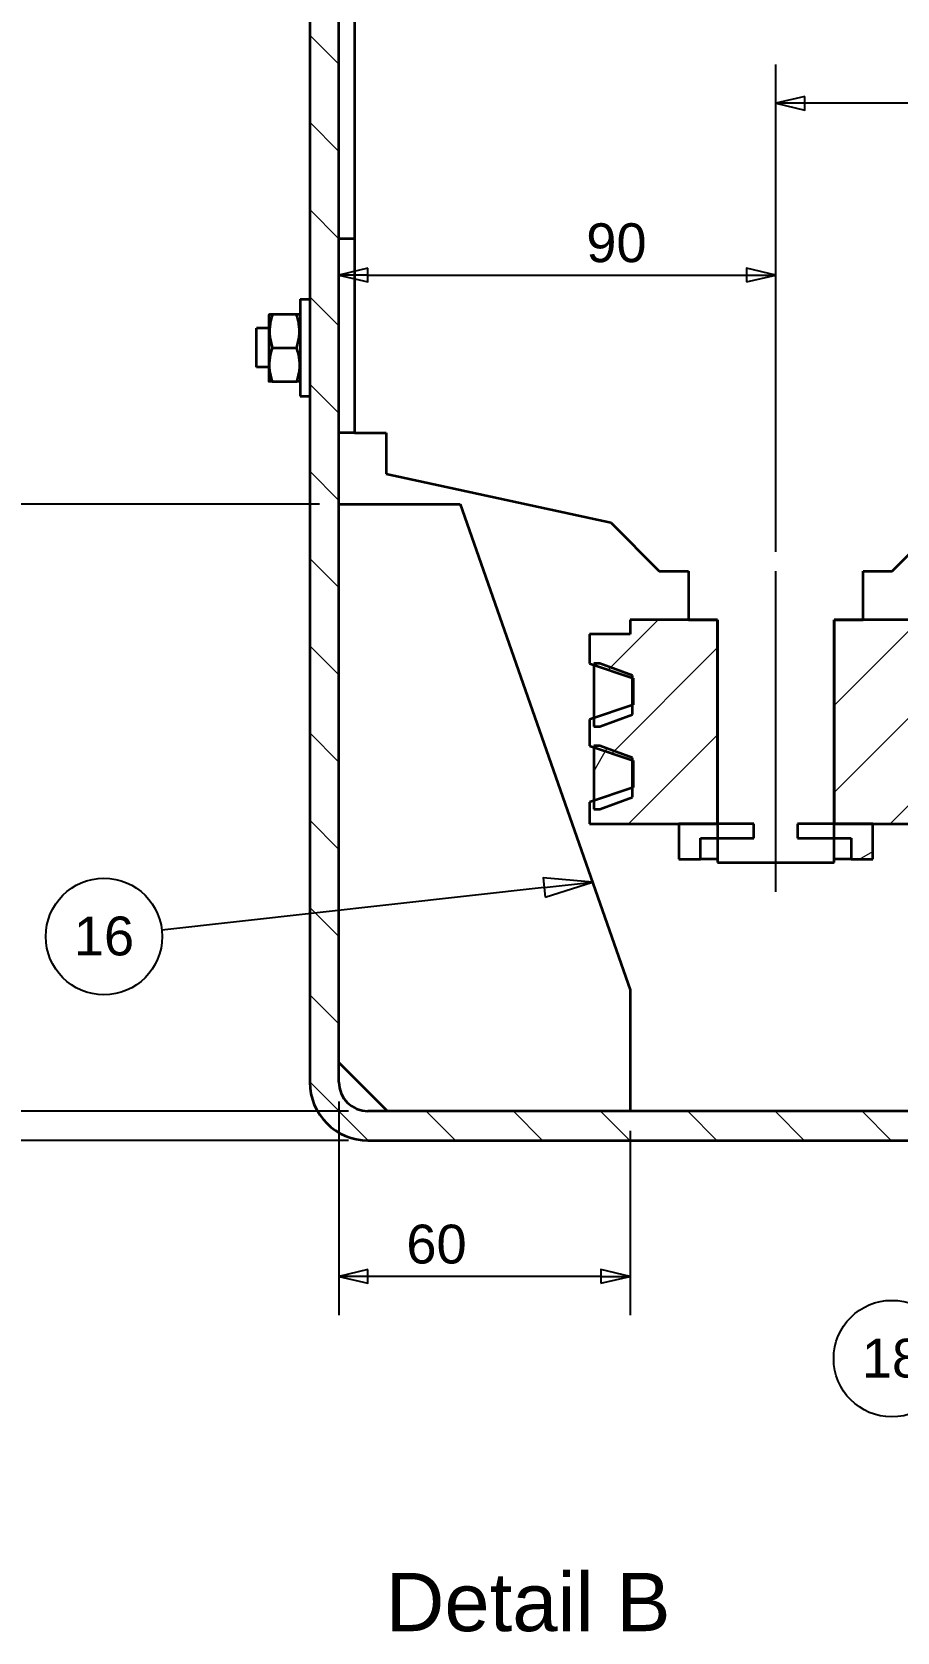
# Paper-space layout 'Brush Roller Sub Assy' of a CAD drawing. Header units: millimetres. Extents: x -9 to 421, y -10 to 297.
# Drawn here: x 134.9 to 179.4, y 158.9 to 241.3 of the extents above; entities that cross this region are included whole.
import ezdxf

# ---------------------------------------------------------------- set-up
doc = ezdxf.new("R2010")
doc.units = ezdxf.units.MM
doc.linetypes.add('ACAD_ISO08W100', pattern=[36, 24, -3, 6, -3])
for name, color, linetype, lineweight in [('Centerline', 7, 'ACAD_ISO08W100', 25), ('Dimensions', 5, 'Continuous', 25), ('Hatch', 7, 'Continuous', 25), ('Leader Lines', 5, 'Continuous', 25), ('Visible Edges', 7, 'Continuous', 50)]:
    doc.layers.add(name, color=color, linetype=linetype, lineweight=lineweight)
doc.styles.add('Text Style29', font='ARIAL.TTF')
doc.styles.add('Text Style31', font='ARIAL.TTF')
doc.styles.add('Text Style5', font='ARIAL.TTF')
pattern_1 = [(225, (-4.1455, -5.1767), (2.245064, -2.245064), [])]

# ---------------------------------------------------------------- blocks, each defined once
blk = doc.blocks.new('2dTransSymbol4')
at = {"color": 179}
for points in [[(130.288, 277.688), (129.938, 279.188), (129.588, 277.688), (130.288, 277.688)], [(129.588, 190.888), (129.938, 189.388), (130.288, 190.888), (129.588, 190.888)]]:
    blk.add_solid(points, dxfattribs=at)
at = {"layer": 'Dimensions', "color": 179, "linetype": 'Continuous', "lineweight": 25, "true_color": 0x262659}
for p, q in [((158.938, 279.188), (127.938, 279.188)), ((129.938, 279.188), (129.588, 277.688)), ((129.938, 277.688), (129.938, 279.188)), ((130.288, 277.688), (129.938, 279.188)), ((129.588, 277.688), (130.288, 277.688)), ((129.938, 190.888), (129.938, 277.688)), ((129.588, 190.888), (129.938, 189.388)), ((130.288, 190.888), (129.588, 190.888)), ((129.938, 190.888), (129.938, 189.388)), ((129.938, 189.388), (130.288, 190.888)), ((155.345, 189.388), (127.938, 189.388))]:
    blk.add_line(p, q, dxfattribs=at)
for points in [[(130.288, 277.688), (129.938, 279.188), (129.588, 277.688), (130.288, 277.688)], [(129.588, 190.888), (129.938, 189.388), (130.288, 190.888), (129.588, 190.888)]]:
    blk.add_lwpolyline(points, dxfattribs=at)
at = {"layer": 'Dimensions', "linetype": 'Continuous', "lineweight": 25, "insert": (129.304, 243.498), "char_height": 2, "attachment_point": 7, "rotation": 90, "style": 'Text Style5'}
blk.add_mtext('359.2', dxfattribs=at)
blk = doc.blocks.new('2dTransSymbol5')
at = {"color": 179}
for points in [[(156.345, 182.738), (154.845, 182.388), (156.345, 182.038), (156.345, 182.738)], [(168.345, 182.038), (169.845, 182.388), (168.345, 182.738), (168.345, 182.038)]]:
    blk.add_solid(points, dxfattribs=at)
at = {"layer": 'Dimensions', "color": 179, "linetype": 'Continuous', "lineweight": 25, "true_color": 0x262659}
for p, q in [((154.845, 191.388), (154.845, 180.388)), ((169.845, 189.888), (169.845, 180.388)), ((156.345, 182.738), (154.845, 182.388)), ((156.345, 182.388), (154.845, 182.388)), ((154.845, 182.388), (156.345, 182.038)), ((156.345, 182.038), (156.345, 182.738)), ((168.345, 182.388), (156.345, 182.388)), ((169.845, 182.388), (168.345, 182.738)), ((168.345, 182.738), (168.345, 182.038)), ((168.345, 182.388), (169.845, 182.388)), ((168.345, 182.038), (169.845, 182.388))]:
    blk.add_line(p, q, dxfattribs=at)
for points in [[(156.345, 182.738), (154.845, 182.388), (156.345, 182.038), (156.345, 182.738)], [(168.345, 182.038), (169.845, 182.388), (168.345, 182.738), (168.345, 182.038)]]:
    blk.add_lwpolyline(points, dxfattribs=at)
at = {"layer": 'Dimensions', "color": 18, "linetype": 'Continuous', "lineweight": 25, "true_color": 0x000000, "insert": (158.321, 183.022), "char_height": 2, "attachment_point": 7, "style": 'Text Style5'}
blk.add_mtext('60', dxfattribs=at)
blk = doc.blocks.new('2dTransSymbol6')
at = {"color": 179}
for points in [[(138.228, 220.638), (137.878, 222.138), (137.528, 220.638), (138.228, 220.638)], [(137.528, 192.388), (137.878, 190.888), (138.228, 192.388), (137.528, 192.388)]]:
    blk.add_solid(points, dxfattribs=at)
at = {"layer": 'Dimensions', "color": 179, "linetype": 'Continuous', "lineweight": 25, "true_color": 0x262659}
for p, q in [((153.845, 222.138), (135.878, 222.138)), ((137.878, 222.138), (137.528, 220.638)), ((137.878, 220.638), (137.878, 222.138)), ((138.228, 220.638), (137.878, 222.138)), ((137.528, 220.638), (138.228, 220.638)), ((137.878, 192.388), (137.878, 220.638)), ((137.528, 192.388), (137.878, 190.888)), ((138.228, 192.388), (137.528, 192.388)), ((137.878, 192.388), (137.878, 190.888)), ((137.878, 190.888), (138.228, 192.388)), ((155.345, 190.888), (135.878, 190.888))]:
    blk.add_line(p, q, dxfattribs=at)
for points in [[(138.228, 220.638), (137.878, 222.138), (137.528, 220.638), (138.228, 220.638)], [(137.528, 192.388), (137.878, 190.888), (138.228, 192.388), (137.528, 192.388)]]:
    blk.add_lwpolyline(points, dxfattribs=at)
at = {"layer": 'Dimensions', "linetype": 'Continuous', "lineweight": 25, "insert": (137.244, 205.441), "char_height": 2, "attachment_point": 7, "rotation": 90, "style": 'Text Style5'}
blk.add_mtext('125', dxfattribs=at)
blk = doc.blocks.new('2dCenterLine1')
at = {"layer": 'Centerline', "lineweight": 25}
blk.add_line((177.345, 202.188), (177.345, 218.688), dxfattribs=at)
blk = doc.blocks.new('2dTransSymbol7')
at = {"color": 179}
for points in [[(156.345, 234.281), (154.845, 233.931), (156.345, 233.581), (156.345, 234.281)], [(175.845, 233.581), (177.345, 233.931), (175.845, 234.281), (175.845, 233.581)]]:
    blk.add_solid(points, dxfattribs=at)
at = {"layer": 'Dimensions', "color": 179, "linetype": 'Continuous', "lineweight": 25, "true_color": 0x262659}
for p, q in [((177.345, 219.688), (177.345, 235.931)), ((156.345, 234.281), (154.845, 233.931)), ((156.345, 233.931), (154.845, 233.931)), ((154.845, 233.931), (156.345, 233.581)), ((156.345, 233.581), (156.345, 234.281)), ((156.345, 233.931), (175.845, 233.931)), ((177.345, 233.931), (175.845, 234.281)), ((175.845, 234.281), (175.845, 233.581)), ((175.845, 233.931), (177.345, 233.931)), ((175.845, 233.581), (177.345, 233.931))]:
    blk.add_line(p, q, dxfattribs=at)
for points in [[(156.345, 234.281), (154.845, 233.931), (156.345, 233.581), (156.345, 234.281)], [(175.845, 233.581), (177.345, 233.931), (175.845, 234.281), (175.845, 233.581)]]:
    blk.add_lwpolyline(points, dxfattribs=at)
at = {"layer": 'Dimensions', "linetype": 'Continuous', "lineweight": 25, "insert": (167.586, 234.564), "char_height": 2, "attachment_point": 7, "style": 'Text Style5'}
blk.add_mtext('90', dxfattribs=at)
blk = doc.blocks.new('2dTransSymbol8')
at = {"color": 179}
for points in [[(178.845, 243.118), (177.345, 242.768), (178.845, 242.418), (178.845, 243.118)], [(213.346, 242.418), (214.846, 242.768), (213.346, 243.118), (213.346, 242.418)]]:
    blk.add_solid(points, dxfattribs=at)
at = {"layer": 'Dimensions', "color": 179, "linetype": 'Continuous', "lineweight": 25, "true_color": 0x262659}
for p, q in [((177.345, 219.688), (177.345, 244.768)), ((214.846, 221.178), (214.846, 244.768)), ((178.845, 243.118), (177.345, 242.768)), ((178.845, 242.418), (178.845, 243.118)), ((214.846, 242.768), (213.346, 243.118)), ((213.346, 243.118), (213.346, 242.418)), ((178.845, 242.768), (177.345, 242.768)), ((177.345, 242.768), (178.845, 242.418)), ((213.346, 242.768), (178.845, 242.768)), ((213.346, 242.768), (214.846, 242.768)), ((213.346, 242.418), (214.846, 242.768)), ((214.846, 218.013), (214.846, 218.191))]:
    blk.add_line(p, q, dxfattribs=at)
for points in [[(178.845, 243.118), (177.345, 242.768), (178.845, 242.418), (178.845, 243.118)], [(213.346, 242.418), (214.846, 242.768), (213.346, 243.118), (213.346, 242.418)]]:
    blk.add_lwpolyline(points, dxfattribs=at)
at = {"layer": 'Dimensions', "color": 18, "linetype": 'Continuous', "lineweight": 25, "true_color": 0x000000, "insert": (199.978, 243.401), "char_height": 2, "attachment_point": 7, "style": 'Text Style5'}
blk.add_mtext('150', dxfattribs=at)
blk = doc.blocks.new('2dTransSymbol15')
at = {"color": 179}
blk.add_solid([(165.476, 201.907), (167.906, 202.68), (165.366, 202.901), (165.476, 201.907)], dxfattribs=at)
at = {"layer": 'Leader Lines', "color": 179, "linetype": 'Continuous', "lineweight": 25, "true_color": 0x262659}
for p, q in [((167.906, 202.68), (165.366, 202.901)), ((165.366, 202.901), (165.476, 201.907)), ((165.421, 202.404), (167.906, 202.68)), ((165.476, 201.907), (167.906, 202.68)), ((165.421, 202.404), (145.721, 200.215))]:
    blk.add_line(p, q, dxfattribs=at)
blk.add_lwpolyline([(165.476, 201.907), (167.906, 202.68), (165.366, 202.901), (165.476, 201.907)], dxfattribs=at)
blk.add_circle((142.75, 199.885), 3, dxfattribs=at)
at = {"layer": 'Leader Lines', "color": 18, "linetype": 'Continuous', "lineweight": 25, "true_color": 0x000000, "insert": (141.197, 198.881), "char_height": 2, "attachment_point": 7, "style": 'Text Style29'}
blk.add_mtext('16', dxfattribs=at)
blk = doc.blocks.new('2dTransSymbol22')
at = {"color": 179}
blk.add_solid([(200.782, 193.576), (202.28, 195.638), (200.104, 194.311), (200.782, 193.576)], dxfattribs=at)
at = {"layer": 'Leader Lines', "color": 179, "linetype": 'Continuous', "lineweight": 25, "true_color": 0x262659}
for p, q in [((202.28, 195.638), (200.104, 194.311)), ((200.443, 193.943), (202.28, 195.638)), ((200.782, 193.576), (202.28, 195.638)), ((200.443, 193.943), (195.961, 189.809)), ((200.104, 194.311), (200.782, 193.576)), ((195.614, 189.488), (185.527, 180.183))]:
    blk.add_line(p, q, dxfattribs=at)
blk.add_lwpolyline([(200.782, 193.576), (202.28, 195.638), (200.104, 194.311), (200.782, 193.576)], dxfattribs=at)
blk.add_circle((183.328, 178.155), 3, dxfattribs=at)
at = {"layer": 'Leader Lines', "color": 18, "linetype": 'Continuous', "lineweight": 25, "true_color": 0x000000, "insert": (181.775, 177.151), "char_height": 2, "attachment_point": 7, "style": 'Text Style29'}
blk.add_mtext('18', dxfattribs=at)

psp = doc.layouts.new('Brush Roller Sub Assy')

# ---------------------------------------------------------------- hatches: boundary and pattern name
at = {"layer": 'Hatch', "linetype": 'Continuous', "lineweight": 9, "true_color": 0x1e1e47}
h = psp.add_hatch(dxfattribs=at)
h.set_pattern_fill('ANSI31', color=179, scale=25.4, angle=90, style=0)
h.set_pattern_definition([(135, (-4.1455, -5.1767), (-2.245064, -2.245064), [])])
h.paths.add_polyline_path([(152.2, 185.712), (151.626, 185.826), (151.139, 186.151), (150.814, 186.638), (150.7, 187.212), (150.7, 256.712), (149.2, 256.712), (149.2, 187.212), (149.347, 186.285), (149.773, 185.448), (150.437, 184.785), (151.273, 184.359), (152.2, 184.212), (186.7, 184.212), (186.7, 185.712)])
h = psp.add_hatch(dxfattribs=at)
h.set_pattern_fill('ANSI31', color=179, scale=25.4, angle=180, style=0)
h.set_pattern_definition(pattern_1)
h.paths.add_polyline_path([(165.861, 208.008), (165.861, 206.633), (163.599, 205.876), (163.599, 204.515), (165.861, 203.758), (165.861, 202.383), (163.599, 201.626), (163.599, 200.512), (170.2, 200.512), (170.2, 211.012), (165.7, 211.012), (165.7, 210.262), (163.599, 210.262), (163.599, 208.765)])
h = psp.add_hatch(dxfattribs=at)
h.set_pattern_fill('ANSI31', color=179, scale=25.4, angle=180, style=0)
h.set_pattern_definition(pattern_1)
h.paths.add_polyline_path([(180.539, 206.633), (180.539, 208.008), (182.801, 208.765), (182.801, 210.262), (180.7, 210.262), (180.7, 211.012), (176.2, 211.012), (176.2, 200.512), (182.801, 200.512), (182.801, 201.626), (180.539, 202.383), (180.539, 203.758), (182.801, 204.515), (182.801, 205.876)])
h = psp.add_hatch(dxfattribs=at)
h.set_pattern_fill('ANSI31', color=179, scale=25.4, angle=75, style=0)
h.set_pattern_definition([(120, (-4.1455, -5.1767), (-2.74963, -1.5875), [])])
h.paths.add_polyline_path([(163.825, 205.512), (164.137, 205.512), (165.825, 206.126), (165.825, 208.148), (164.137, 208.762), (163.825, 208.762)])
h = psp.add_hatch(dxfattribs=at)
h.set_pattern_fill('ANSI31', color=179, scale=25.4, angle=165, style=0)
h.set_pattern_definition([(210, (0, 0), (1.5875, -2.74963), [])])
h.paths.add_polyline_path([(173.47, 203.863), (173.47, 204.938), (176.22, 204.938), (176.22, 205.688), (172.345, 205.688), (172.345, 203.863)])
h = psp.add_hatch(dxfattribs=at)
h.set_pattern_fill('ANSI31', color=179, scale=25.4, angle=195, style=0)
h.set_pattern_definition([(240, (-4.1455, -5.1767), (2.74963, -1.5875), [])])
h.paths.add_polyline_path([(163.825, 201.262), (164.137, 201.262), (165.825, 201.876), (165.825, 203.898), (164.137, 204.512), (163.825, 204.512)])
h = psp.add_hatch(dxfattribs=at)
h.set_pattern_fill('ANSI31', color=179, scale=25.4, angle=165, style=0)
h.set_pattern_definition([(210, (-4.1455, -5.1767), (1.5875, -2.74963), [])])
h.paths.add_polyline_path([(177.075, 199.762), (177.075, 198.687), (178.2, 198.687), (178.2, 200.512), (174.325, 200.512), (174.325, 199.762)])

# ---------------------------------------------------------------- linework, layer by layer
at = {"layer": 'Visible Edges', "color": 179, "linetype": 'Continuous', "lineweight": 35, "true_color": 0x262659}
for p, q in [((149.2, 256.712), (149.2, 187.212)), ((150.7, 187.212), (150.7, 256.712)), ((151.512, 254.387), (151.512, 220.637)), ((150.7, 230.637), (151.512, 230.637)), ((148.7, 227.512), (148.7, 225.012)), ((148.7, 227.512), (149.2, 227.512)), ((147.1, 226.68), (147.137, 226.744)), ((147.1, 226.68), (147.1, 223.28)), ((147.289, 226.744), (148.511, 226.744)), ((148.7, 226.68), (148.663, 226.744)), ((146.45, 225.012), (146.45, 226.012)), ((147.1, 226.012), (146.45, 226.012)), ((146.45, 224.012), (146.45, 225.012)), ((147.273, 225.012), (148.527, 225.012)), ((148.7, 225.012), (148.7, 222.512)), ((147.1, 224.012), (146.45, 224.012)), ((147.257, 223.28), (148.543, 223.28)), ((148.7, 222.512), (149.2, 222.512)), ((151.512, 220.637), (150.7, 220.637)), ((151.512, 220.637), (153.137, 220.637)), ((153.137, 220.637), (153.137, 218.512)), ((153.137, 218.512), (164.7, 216.012)), ((150.7, 216.962), (156.95, 216.962)), ((156.95, 216.962), (165.7, 191.962)), ((164.7, 216.012), (167.2, 213.512)), ((179.2, 213.512), (181.7, 216.012)), ((167.2, 213.512), (168.7, 213.512)), ((168.7, 213.512), (168.7, 211.012)), ((177.7, 213.512), (179.2, 213.512)), ((177.7, 211.012), (177.7, 213.512)), ((165.7, 211.012), (165.7, 210.262)), ((170.2, 211.012), (165.7, 211.012)), ((168.7, 211.012), (170.2, 211.012)), ((170.2, 211.012), (170.2, 198.512)), ((170.2, 200.512), (170.2, 211.012)), ((176.2, 211.012), (177.7, 211.012)), ((176.2, 198.512), (176.2, 211.012)), ((176.2, 211.012), (176.2, 200.512)), ((180.7, 211.012), (176.2, 211.012)), ((163.599, 210.262), (163.599, 208.765)), ((165.7, 210.262), (163.599, 210.262)), ((163.599, 208.765), (165.861, 208.008)), ((163.825, 208.762), (163.825, 205.512)), ((164.137, 208.762), (163.825, 208.762)), ((165.825, 208.148), (164.137, 208.762)), ((165.825, 206.126), (165.825, 208.148)), ((165.861, 208.008), (165.861, 206.633)), ((165.861, 206.633), (163.599, 205.876)), ((164.137, 205.512), (165.825, 206.126)), ((163.599, 205.876), (163.599, 204.515)), ((163.825, 205.512), (164.137, 205.512)), ((163.599, 204.515), (165.861, 203.758)), ((163.825, 204.512), (163.825, 201.262)), ((164.137, 204.512), (163.825, 204.512)), ((165.825, 203.898), (164.137, 204.512)), ((165.825, 201.876), (165.825, 203.898)), ((165.861, 203.758), (165.861, 202.383)), ((165.861, 202.383), (163.599, 201.626)), ((164.137, 201.262), (165.825, 201.876)), ((163.599, 201.626), (163.599, 200.512)), ((163.825, 201.262), (164.137, 201.262)), ((163.599, 200.512), (170.2, 200.512)), ((168.2, 200.512), (168.2, 198.687)), ((172.075, 200.512), (168.2, 200.512)), ((172.075, 199.762), (172.075, 200.512)), ((174.325, 200.512), (174.325, 199.762)), ((178.2, 200.512), (174.325, 200.512)), ((176.2, 200.512), (182.801, 200.512)), ((178.2, 198.687), (178.2, 200.512)), ((169.325, 199.762), (172.075, 199.762)), ((169.325, 198.687), (169.325, 199.762)), ((174.325, 199.762), (177.075, 199.762)), ((177.075, 199.762), (177.075, 198.687)), ((168.2, 198.687), (169.325, 198.687)), ((170.2, 198.687), (169.325, 198.687)), ((170.2, 198.512), (176.2, 198.512)), ((177.075, 198.687), (176.2, 198.687)), ((177.075, 198.687), (178.2, 198.687)), ((165.7, 191.962), (165.7, 185.712)), ((153.2, 185.712), (150.7, 188.212)), ((186.7, 185.712), (152.2, 185.712)), ((152.2, 184.212), (186.7, 184.212))]:
    psp.add_line(p, q, dxfattribs=at).dxf.unprotected_set("ltscale", 0)
for points in [[(147.289, 226.744), (147.262, 226.661), (147.238, 226.582), (147.217, 226.504), (147.198, 226.429), (147.182, 226.356), (147.168, 226.284), (147.156, 226.213), (147.146, 226.144), (147.138, 226.075), (147.133, 226.008), (147.129, 225.94), (147.128, 225.873), (147.128, 225.806), (147.131, 225.739), (147.135, 225.671), (147.141, 225.603), (147.15, 225.534), (147.16, 225.465), (147.173, 225.394), (147.188, 225.321), (147.206, 225.247), (147.226, 225.171), (147.248, 225.093), (147.273, 225.012)], [(147.137, 226.744), (147.137, 226.744), (147.138, 226.744), (147.139, 226.744), (147.141, 226.744), (147.143, 226.744), (147.146, 226.744), (147.149, 226.744), (147.153, 226.744), (147.157, 226.744), (147.162, 226.744), (147.167, 226.744), (147.173, 226.744), (147.179, 226.744), (147.186, 226.744), (147.194, 226.744), (147.202, 226.744), (147.211, 226.744), (147.22, 226.744), (147.23, 226.744), (147.24, 226.744), (147.251, 226.744), (147.263, 226.744), (147.276, 226.744), (147.289, 226.744)], [(148.527, 225.012), (148.552, 225.093), (148.574, 225.171), (148.594, 225.247), (148.611, 225.321), (148.627, 225.394), (148.639, 225.465), (148.65, 225.534), (148.658, 225.603), (148.665, 225.671), (148.669, 225.739), (148.672, 225.806), (148.672, 225.873), (148.67, 225.94), (148.667, 226.008), (148.661, 226.075), (148.654, 226.144), (148.644, 226.213), (148.632, 226.284), (148.618, 226.356), (148.602, 226.429), (148.583, 226.504), (148.562, 226.582), (148.538, 226.661), (148.511, 226.744)], [(148.511, 226.744), (148.524, 226.744), (148.536, 226.744), (148.548, 226.744), (148.56, 226.744), (148.57, 226.744), (148.58, 226.744), (148.589, 226.744), (148.598, 226.744), (148.606, 226.744), (148.614, 226.744), (148.62, 226.744), (148.627, 226.744), (148.633, 226.744), (148.638, 226.744), (148.643, 226.744), (148.647, 226.744), (148.651, 226.744), (148.654, 226.744), (148.657, 226.744), (148.659, 226.744), (148.661, 226.744), (148.662, 226.744), (148.663, 226.744), (148.663, 226.744)], [(147.273, 225.012), (147.246, 224.929), (147.221, 224.849), (147.2, 224.771), (147.181, 224.696), (147.164, 224.623), (147.15, 224.551), (147.138, 224.481), (147.128, 224.411), (147.12, 224.343), (147.114, 224.275), (147.111, 224.208), (147.109, 224.141), (147.11, 224.074), (147.112, 224.007), (147.117, 223.94), (147.123, 223.872), (147.132, 223.803), (147.142, 223.733), (147.155, 223.662), (147.171, 223.59), (147.188, 223.516), (147.209, 223.439), (147.231, 223.361), (147.257, 223.28)], [(148.543, 223.28), (148.568, 223.361), (148.591, 223.439), (148.611, 223.516), (148.629, 223.59), (148.644, 223.662), (148.657, 223.733), (148.668, 223.803), (148.677, 223.872), (148.683, 223.94), (148.688, 224.007), (148.69, 224.074), (148.691, 224.141), (148.689, 224.208), (148.685, 224.275), (148.68, 224.343), (148.672, 224.411), (148.662, 224.481), (148.65, 224.551), (148.636, 224.623), (148.619, 224.696), (148.6, 224.771), (148.578, 224.849), (148.554, 224.929), (148.527, 225.012)], [(147.257, 223.28), (147.245, 223.28), (147.233, 223.28), (147.221, 223.28), (147.21, 223.28), (147.2, 223.28), (147.19, 223.28), (147.18, 223.28), (147.172, 223.28), (147.163, 223.28), (147.155, 223.28), (147.148, 223.28), (147.141, 223.28), (147.135, 223.28), (147.129, 223.28), (147.123, 223.28), (147.119, 223.28), (147.114, 223.28), (147.111, 223.28), (147.107, 223.28), (147.105, 223.28), (147.103, 223.28), (147.101, 223.28), (147.1, 223.28), (147.1, 223.28)], [(148.7, 223.28), (148.7, 223.28), (148.699, 223.28), (148.697, 223.28), (148.695, 223.28), (148.692, 223.28), (148.689, 223.28), (148.685, 223.28), (148.681, 223.28), (148.676, 223.28), (148.671, 223.28), (148.665, 223.28), (148.659, 223.28), (148.652, 223.28), (148.645, 223.28), (148.637, 223.28), (148.628, 223.28), (148.619, 223.28), (148.61, 223.28), (148.6, 223.28), (148.59, 223.28), (148.579, 223.28), (148.567, 223.28), (148.555, 223.28), (148.543, 223.28)]]:
    psp.add_lwpolyline(points, dxfattribs=at).dxf.unprotected_set("ltscale", 0)
for radius in [3, 1.5]:
    psp.add_arc((152.2, 187.212), radius, 180, 270, dxfattribs=at).dxf.unprotected_set("ltscale", 0)

# ---------------------------------------------------------------- block references
at = {"layer": 'Centerline'}
psp.add_blockref('2dCenterLine1', (-4.146, -5.177), dxfattribs=at)
at = {"layer": 'Dimensions'}
for name in ['2dTransSymbol4', '2dTransSymbol8', '2dTransSymbol7', '2dTransSymbol6', '2dTransSymbol5']:
    psp.add_blockref(name, (-4.146, -5.177), dxfattribs=at)
at = {"layer": 'Leader Lines'}
for name in ['2dTransSymbol15', '2dTransSymbol22']:
    psp.add_blockref(name, (-4.146, -5.177), dxfattribs=at)

# ---------------------------------------------------------------- texts
at = {"linetype": 'Continuous', "lineweight": 50, "insert": (153.108, 158.907), "char_height": 3, "attachment_point": 7, "style": 'Text Style31'}
psp.add_mtext('Detail B ', dxfattribs=at)

doc.saveas('drawing.dxf')
